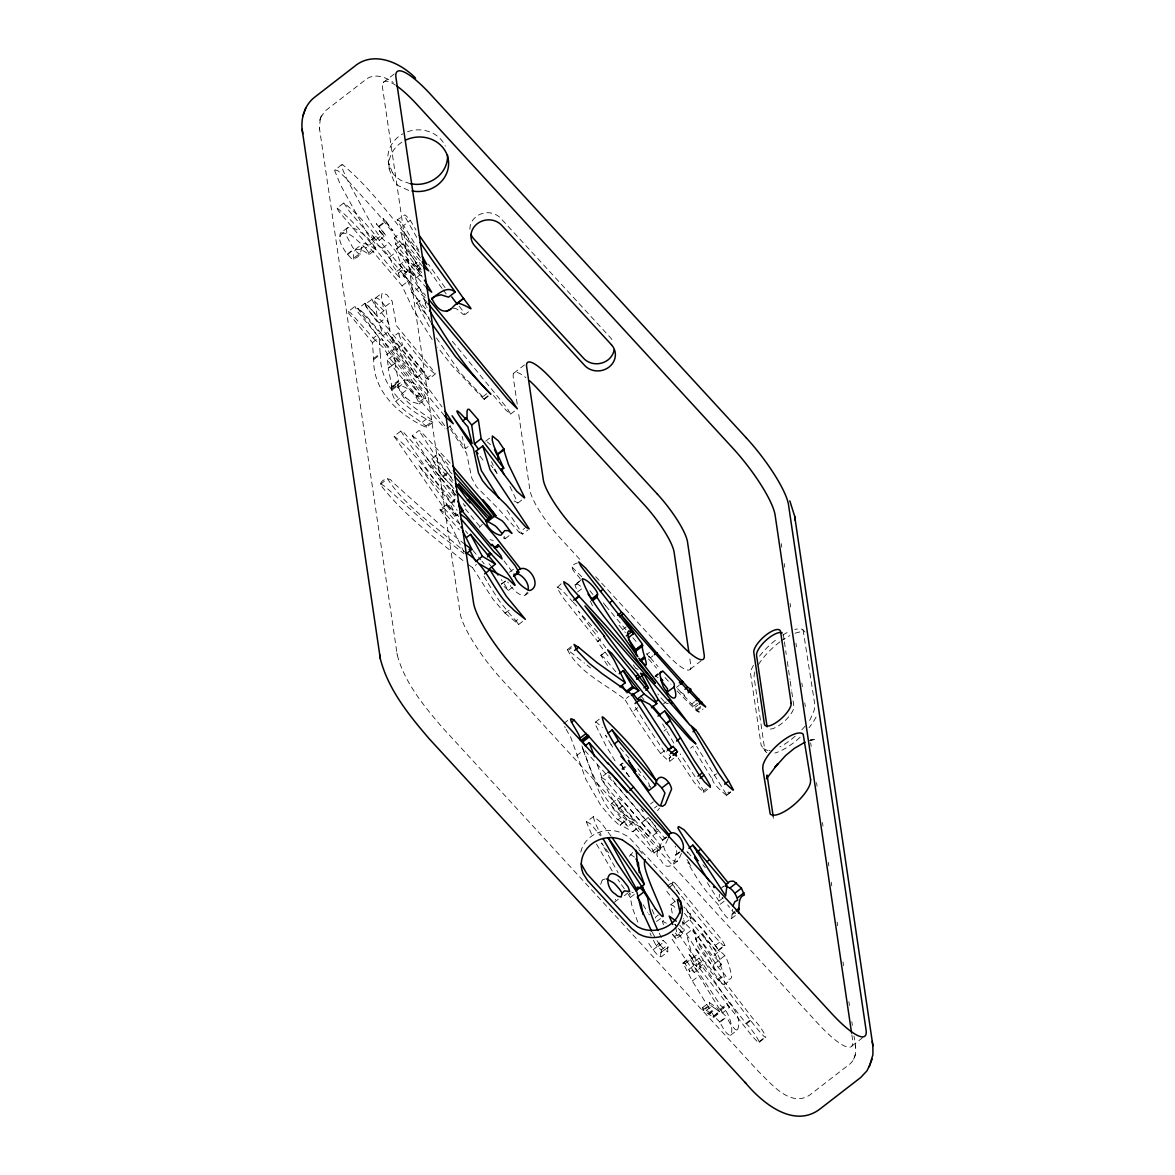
<?xml version="1.0" encoding="UTF-8"?>
<svg xmlns="http://www.w3.org/2000/svg" width="1175" height="1175" viewBox="0 0 1175 1175"><rect width="100%" height="100%" fill="white"/><g stroke="black" fill="none" stroke-linecap="round" stroke-linejoin="round"><path stroke-width="0.75" stroke-dasharray="5 3.75" d="M724.138 901.21L718.777 905.352L718.924 906.542A5.816 1.278 52.3 0 0 719.526 907.834L725.621 916.103A8.049 1.762 52.3 0 0 727.575 917.91L730.057 919.114L731.731 918.233L732.451 909.215M722.963 897.994L718.938 901.107L719.423 894.234M661.334 952.734L661.246 949.987L656.34 945.493L663.023 940.323L667.943 944.817L668.017 947.564L660.938 952.323L668.017 947.564M405.757 397.738L411.323 401.718L419.167 403.965C416.611 394.756 407.461 386.281 397.488 385.003L397.884 387.662L405.404 397.385M419.167 403.965L425.864 398.78C423.94 390.79 416.376 383.535 408.357 380.759A128.325 28.068 52.3 0 0 405.551 380.054L404.185 379.819L397.488 385.003M630.138 893.25L630.167 895.071L629.33 893.382M375.706 249.511C352.691 233.032 369.141 256.591 352.25 258.985A7.535 1.645 52.3 0 1 350.811 257.883L347.33 254.094A5.86 1.278 52.3 0 1 345.876 252.346C341.734 245.986 333.92 234.78 346.743 231.622A38.76 8.475 52.3 0 1 346.978 228.347L349.548 227.127L353.616 228.347A44.753 9.797 52.3 0 1 360.887 232.356L368.656 238.922L375.412 247.543L375.706 249.511L369.009 254.696C360.798 247.984 351.604 245.722 353.866 259.264M615.406 900.138L615.494 899.272M387.265 360.108L388.617 368.172L395.314 363.002L393.963 354.923L387.265 360.108L427.92 409.546L444.855 428.258M660.938 952.323L660.629 954.629C662.289 963.265 647.645 942.864 647.131 940.367M667.635 947.138L667.811 951.75L661.114 956.935M600.675 884.393L601.923 880.707L605.477 877.696M426.231 427.392L426.026 426.055C413.35 415.245 391.76 406.638 391.51 387.691L391.275 386.178L397.972 380.994L398.207 382.521C398.457 401.453 420.048 410.06 432.723 420.885L432.929 422.207L426.231 427.392C399.471 415.23 373.209 391.965 373.694 360.064L372.416 342.615L348.578 313.123L348.226 311.61L354.923 306.425L360.989 311.199L379.936 333.01L390.688 343.276L394.227 348.99L386.781 354.63L422.647 398.369L357.949 308.717L364.882 303.326L366.071 303.84L389.865 330.513L383.168 335.697L364.5 313.828L358.184 308.511M373.474 358.61L380.171 353.425L379.114 337.445L357.905 312.124L354.923 306.425M580.788 580.2L574.913 584.68L577.792 584.239L581.625 586.986M320.349 118.425L319.409 127.943L397.238 654.93C404.67 682.807 423.911 705.867 442.255 727.413L758.404 1071.38C770.829 1083.277 790.393 1108.084 809.781 1094.997L849.966 1063.933C858.102 1057.162 855.738 1045.118 853.975 1036.159M629.389 856.296L632.987 852.227M428.552 379.261L424.058 372.167L389.689 330.762L385.473 306.44L380.171 299.875L376.323 297.76L375.016 298.744L374.722 301.652L377.19 315.957L383.887 310.773L381.42 296.467L382.242 292.839L386.869 294.69L392.171 301.255L396.386 325.578L434.956 372.695L435.249 374.076L428.552 379.261L426.466 378.585L423.573 375.412L391.774 338.033L398.472 332.848C411.03 345.861 421.149 363.237 435.249 374.076M571.358 646.529L567.334 649.643L584.504 663.155M679.547 852.022L675.537 855.136C676.536 865.476 665.726 871.38 661.217 860.438C646.426 850.7 676.58 839.552 656.972 851.332M681.456 853.3L678.445 860.35L671.072 866.195M677.006 690.871L696.261 710.655L699.037 712.109L703.047 709.01M663.567 846.206C664.977 851.978 670.528 863.184 677.769 861.025M693.059 928.823L698.214 947.476L752.632 1018.196C762.325 1027.244 776.146 1052.58 753.704 1024.497L705.646 962.296L699.081 958.11L692.398 963.294L698.949 967.48L747.006 1029.682C769.449 1057.764 755.628 1032.428 745.934 1023.366L691.517 952.661L686.362 934.007L693.059 928.823L717.91 967.04L725.122 974.942C728.617 982.976 734.125 978.569 730.542 971.563C729.22 964.602 723.08 942.453 713.21 956.935L697.054 935.212L684.849 923.168L683.835 920.04M607.519 665.432L600.895 655.4L604.905 651.919M658.308 674.142L654.974 676.359M650.098 787.676L650.553 786.383M320.687 117.588L325.034 111.067L365.219 80.003C373.43 72.777 385.473 76.669 393.272 82.514M853.638 1059.292L854.313 1057.412M854.651 1056.575L855.312 1054.739M319.688 120.261L321.363 115.708M666.739 837.232L662.715 840.331L657.53 851.713M566.071 729.132L570.874 737.694L585.811 779.245L600.866 805.565L611.132 817.624L619.24 825.188L627.2 819.592L639.611 826.568L632.914 831.753L620.194 824.777M620.121 825.335L626.892 819.592M667.943 838.891L664.227 846.543M380.171 353.425L380.392 354.894C379.892 386.781 406.168 410.046 432.929 422.207M580.318 579.069C577.659 573.782 565.263 566.835 577.395 562.913M341.661 164.603L334.64 170.478L340.353 184.622L367.114 233.384L375.236 243.695L382.36 248.204L389.557 257.105L393.434 266.652L398.428 273.129L399.603 277.491L406.3 272.321L405.111 267.944L400.117 261.482L396.254 251.92L389.057 243.019L385.092 241.198L378.232 234.486L371.932 225.203L347.036 179.437L341.367 166.512L342.351 164.456C372.005 189.19 395.006 221.987 419.196 252.023M453.491 308.54C457.281 306.322 464.448 318.308 464.272 313.226A5.229 1.146 52.3 0 0 463.449 311.698L459.028 306.014M453.888 488.58L403.936 432.679L401.101 430.902L394.066 436.219L443.783 507.718L452.86 518.19L459.924 523.977M400.763 431.034L433.883 479.312L457.031 510.303M527.502 592.112L524.608 595.534L519.776 594.374A31.593 6.918 52.3 0 1 514.856 590.863L511.654 587.368M561.136 583.784L556.994 587.897L563.413 598.192L597.957 641.682L601.982 638.568M654.049 852.977C646.896 836.057 628.977 824.204 618.696 809.032L611.955 803.406A7.564 1.66 52.3 0 0 611.367 803.538L611.646 805.712A7.388 1.616 52.3 0 0 612.968 808.283L628.023 826.231L634.72 821.061L619.666 803.098A7.388 1.616 52.3 0 1 618.329 800.527L618.138 799.94A15.774 3.452 52.3 0 1 617.962 798.824L618.065 798.368A7.564 1.66 52.3 0 1 618.637 798.222L624.116 802.481L648.365 830.182L658.911 843.268L660.747 847.792L654.049 852.977L652.184 852.433L632.826 831.577L639.523 826.407L658.235 846.881L660.747 847.792M659.498 808.165L657.486 810.735M753.41 665.212L751.045 670.073L750.59 673.877L761.15 745.317L765.41 751.251M737.577 1029.814C741.748 1018.666 734.184 1008.532 727.413 1000.424L699.081 958.11M675.537 855.136L676.785 853.138L676.609 849.055M383.887 310.773L372.504 299.037L365.028 304.31L368.759 310.582L379.173 322.993L383.168 335.697M371.843 298.949C375.75 310.244 390.012 316.912 389.865 330.513M514.195 500.961L517.867 502.973L509.245 485.099M599.265 719.144L595.093 722.463L595.681 725.137L605.801 745.493L615.157 761.047M455.166 499.199L450.348 503.297A15.613 3.422 52.3 0 0 450.422 504.501L456.208 515.825L458.882 513.754M611.059 836.115L600.895 822.382L593.625 816.493L586.398 821.913L592.92 837.467M593.272 816.522L594.991 822.779L601.203 835.263M482.382 524.241L479.473 527.384M686.362 934.007L711.213 972.21L718.439 980.126C730.997 997.017 721.729 957.654 713.21 956.935M684.511 913.313L704.045 937.503L715.883 950.105A8.724 1.909 52.3 0 0 717 950.81L718.248 950.076L715.428 945.42L683.938 906.953M718.204 950.869L725.034 945.537L722.126 940.235L677.476 885.847M503.179 537.621L504.06 538.356A4.744 1.043 52.3 0 0 504.942 538.782L505.25 538.605A4.039 0.881 52.3 0 0 504.795 537.518L503.869 536.02M347.55 227.627L340.53 233.12A38.848 8.504 52.3 0 0 340.03 236.792L339.883 236.689M464.815 544.26L440.581 525.166L392.23 481.765C389.454 475.155 376.778 481.662 381.89 486.612C405.316 516.222 436.366 539.178 465.623 562.693M387.353 478.519C406.051 507.879 438.672 528.412 464.492 551.618M678.166 757.993L694.161 782.418L703.605 792.479L703.605 790.731L698.802 782.506L680.237 753.939M364.882 303.326L366.115 306.734L429.345 393.199L393.478 349.445L394.227 348.99M719.937 1022.191L713.827 1015.92L692.31 980.963L682.954 962.957L685.098 963.647L689.96 971.754L689.328 969.169A6.33 1.381 52.3 0 1 690.415 969.096L694.381 972.489L701.078 967.319L697.113 963.926A6.33 1.381 52.3 0 0 696.026 963.999L696.658 966.57L691.796 958.462L689.652 957.787L699.008 975.793L720.525 1010.735L726.635 1017.021L719.937 1022.191C736.563 1055.591 734.654 1014.157 720.716 1005.594L692.398 963.294M493.412 395.446L505.837 410.046L510.684 414.026L506.778 407.696L450.598 339.149M505.353 580.993L501.343 584.092L508.452 590.423L501.402 579.554M383.344 82.412L396.724 72.057M432.18 339.575L412.954 308.966L402.056 285.863L338.327 210.839L337.108 208.122L343.805 202.952C368.274 221.767 385.018 250.113 406.3 272.321M378.996 226.041L385.694 220.856L392.876 230.741L382.977 218.477L385.797 221.561L379.099 226.731L376.279 223.661L386.178 235.925L379.099 226.731M347.33 254.094L354.027 248.924A5.86 1.278 52.3 0 1 352.559 247.161L346.919 236.704L346.743 231.622M347.653 254.608L354.027 248.924M355.232 249.453L361.929 244.282M371.535 239.671L378.232 234.486M420.488 257.957A362.664 79.327 52.3 0 1 411.955 245.443L397.15 219.916L404.846 214.893A4.641 1.013 52.3 0 1 405.889 215.627A4.23 0.925 52.3 0 1 406.8 216.523L410.31 220.342L415.979 229.962M359.682 249.643L366.394 244.415M376.191 239.627L382.874 234.442L378.115 229.257L384.005 236.704L377.307 241.888L371.418 234.427L377.307 241.888M340.853 232.797L346.919 233.531A44.753 9.797 52.3 0 1 354.189 237.541L365.572 248.028L372.269 242.843M354.395 257.633L361.18 252.434M418.741 250.099L403.613 225.527L410.31 220.342M369.009 254.696L368.715 252.728L375.412 247.543M422.486 266.255L403.054 243.666L396.357 248.85L415.788 271.44L421.781 276.184L417.977 269.751L413.012 265.256L395.681 244.341L394.389 237.614L401.086 232.43L419.108 255.298M382.36 248.204L389.057 243.019M395.681 244.341L402.379 239.171L401.086 232.43M426.804 288.301L409.972 268.972L403.275 274.157L420.107 293.486L425.027 297.378L406.403 268.855L415.935 277.99L414.863 275.229L396.416 249.291L403.054 243.666M389.557 257.105L396.254 251.92M400.367 266.123L400.073 264.551L406.77 259.381L412.616 267.929A90.049 19.696 52.3 0 1 407.079 260.982M396.812 271.381L403.51 266.196M398.428 273.129L405.111 267.944M413.012 265.256L420.312 260.292M375.545 298.009L382.242 292.839M410.736 271.41L414.819 276.845L419.02 287.596L412.322 292.766L408.122 282.029L403.642 276.14L410.736 271.41L409.972 268.972M394.389 237.614L416.802 266.696L419.49 264.625M416.802 266.696L419.049 269.134L421.722 267.063M402.056 285.863L408.753 280.693L349.518 211.559L343.805 202.952M415.935 277.99L422.633 272.806M385.473 306.44L392.171 301.255M379.173 322.993L385.87 317.808M429.345 326.679L416.611 303.032L423.308 297.848L426.745 301.99M348.226 311.61L348.843 311.845A12.969 2.835 52.3 0 1 351.193 313.446L373.239 338.194L379.936 333.01M372.416 342.615L379.114 337.445M374.002 359.388L380.7 354.218M444.679 425.732L381.537 338.635L412.41 374.267L416.993 377.601L411.793 369.405L395.916 350.047L402.614 344.863L398.472 332.848M394.873 362.781L398.633 381.552L391.936 386.722L388.191 367.966L395.314 363.002M464.58 314.871L468.605 311.757M391.921 387.192L398.619 382.007M391.51 387.691L398.207 382.521M391.774 389.013L398.957 383.696M392.303 389.792L399.001 384.607M397.884 387.662L404.567 382.477L404.185 379.819M416.993 377.601L423.529 371.726L402.614 344.863M401.953 393.625L408.65 388.455L416.303 395.608L425.864 398.78M395.505 401.527L402.202 396.342M426.466 378.585L433.164 373.415M416.097 397.003L422.794 391.818M419.211 402.041L425.908 396.856M422.427 422.133L429.125 416.963M454.622 495.923L435.808 471.542L412.219 435.69L418.917 430.52L421.061 431.636L450.187 463.112M426.026 426.055L432.723 420.885M488.183 396.342L484.159 399.441L482.778 396.783L486.803 393.669M513.783 373.18L524.505 364.896M484.071 398.81L488.08 395.711M446.573 428.934L450.583 425.82M380.48 484.262L387.177 479.077M452.213 485.98L443.166 476.903L431.783 458.852L438.481 453.682L450.01 466.769M449.687 425.967L465.432 448.703L468.105 446.632M510.508 414.173L514.533 411.074M485.701 441.154L491.047 437.012M443.019 475.89L449.702 470.72L438.481 453.682M443.166 476.903L449.863 471.733L449.702 470.72M464.066 552.265L451.582 526.562L439.861 509.333L447.146 504.398L460.115 517.911M440.155 510.831L446.853 505.647L446.544 504.148M456.208 515.825L448.38 506.161L454.813 500.697A5.904 1.292 52.3 0 1 453.976 499.757L425.115 459.88L456.223 495.292M493.941 469.236L497.04 473.407L499.713 471.337M517.734 503.15L521.744 500.051M505.133 538.738L509.142 535.638M468.296 564.646L472.497 567.598L476.521 564.485M450.642 429.492L466.593 453.315L471.762 478.063L476.389 486.656L499.507 510.038L519.247 532.422L524.593 528.28M519.247 532.422L522.523 534.126L527.883 529.984M509.48 572.269L513.504 569.155M505.412 581.317L501.343 584.092M508.452 590.423L512.462 587.309M525.548 595.064L528.236 592.993M472.497 567.598L493.118 599.412L504.971 613.1L508.981 610.001M504.971 613.1L509.216 610.148M488.139 583.461L499.551 601.306L509.935 614.173L516.089 620.841L518.762 618.77M505.191 613.247L518.674 624.498L522.684 621.399M575.353 584.768L580.714 580.626M581.566 588.91L577.542 592.009L574.913 584.68M625.981 629.756L605.668 605.859L608.356 603.788M568.641 650.157L571.373 647.866M608.018 655.929L597.223 641.609L602.569 637.467M622.339 629.947L626.348 626.833M600.895 655.4L604.905 652.287M646.867 654.357L649.54 652.287M646.544 653.535L648.938 656.854L651.611 654.783M563.78 723.521L567.789 720.407M648.938 656.854L650.377 657.794L653.05 655.723M567.334 649.643C579.011 672.599 605.566 684.1 624.924 699.448L628.948 696.334M655.415 675.61L658.088 673.539M655.591 676.506L658.279 674.435M673.848 758.154L669.823 761.253L668.164 760.548L660.688 753.601L654.269 745.038L632.414 712.168L637.628 707.702M576.631 755.613L583.329 750.428L581.992 745.949M690.254 669.192L702.298 659.88M676.492 687.375L679.179 685.304M663.434 703.972L666.093 701.783M677.578 688.668L681.001 692.383L683.674 690.312M699.037 712.109L684.202 695.879L686.89 693.808M691.928 703.854L694.601 701.783M654.872 825.438L657.956 831.738L651.258 836.908L648.997 835.866A11.192 2.453 52.3 0 1 646.47 833.707L610.457 791.539L602.129 780.317A6.874 1.498 52.3 0 1 601.292 778.438L601.115 777.527L606.476 773.37M693.602 706.307L697.612 703.193M619.754 765.145L622.427 763.074M664.007 731.026L666.68 728.955M695.13 707.277L697.803 705.206M620.341 765.307L623.029 763.236M696.702 709.568L700.711 706.454M621.913 768.714L624.586 766.643M696.819 710.875L700.887 707.6M621.898 769.86L625.923 766.746M621.604 765.292A19.681 4.303 52.3 0 1 623.205 768.714L629.095 776.469L631.768 774.398M660.688 753.601L664.697 750.487M669.823 761.253L669.074 758.418L671.762 756.348M611.514 803.421L618.212 798.251M690.548 748.123L693.235 746.052M618.417 808.855L625.115 803.685M618.696 809.032L625.379 803.862M662.715 840.331L630.755 801.761L582.506 747.858C592.685 772.416 598.06 800.66 617.918 819.842L624.615 814.657L634.72 821.061M650.597 803.92L653.271 801.849M654.402 808.047L657.075 805.977M641.579 822.808L648.248 817.506L641.579 822.808L649.158 831.959L651.258 836.908M726.752 795.211A12.719 2.791 52.3 0 1 725.695 794.858C720.627 789.908 704.897 778.496 716.809 773.782M703.605 790.731L706.293 788.645M703.605 792.479L707.629 789.365M662.333 839.919L666.342 836.806M730.777 792.097L726.752 795.211L726.077 793.947L728.926 791.95M651.538 852.051L658.235 846.881M726.723 794.961L730.732 791.847M614.408 902.224L618.432 899.11M676.051 855.047L680.061 851.948M624.395 895.688L628.405 892.589M637.834 922.125L632.37 907.967L630.285 897.524L634.294 894.41M667.121 886.303L672.482 882.161M668.222 888.153L674.92 882.968L677.652 886.067M672.217 913.107L670.675 904.765L676.036 900.623M655.621 917.117L658.294 915.046M656.472 921.479L661.04 918.292M663.39 924.784L662.48 921.273L666.504 918.174M721.494 888.05L724.182 885.979M684.849 923.168L691.546 917.998L690.019 913.298L690.871 919.056L684.687 905.617M653.05 949.797L659.733 944.612L664.8 950.12L667.811 951.75M658.029 946.492L664.727 941.322M676.11 938.898L674.714 936.548L681.412 931.378L674.788 924.167L682.807 933.714L676.11 938.898L672.673 934.801M675.331 933.009L677.608 935.667L684.305 930.497L682.278 922.008M661.246 949.987L667.943 944.817M695.585 938.884L702.283 933.699C709.318 943.584 719.438 952.499 721.274 964.895L714.576 970.08L695.585 938.884C702.621 948.754 712.74 957.669 714.576 970.08M732.231 913.518L734.904 911.447M732.657 914.194L735.33 912.123M731.393 918.644L735.403 915.545M682.954 962.957L689.652 957.787M683.028 963.471L689.725 958.286M685.098 963.647L691.796 958.462M692.457 958.139L687.977 953.263L693.265 960.21L692.457 958.139L699.154 952.969L694.675 948.093L699.962 955.025L699.154 952.969M715.428 945.42L722.126 940.235M689.519 968.905L696.202 963.72M696.643 965.409L703.326 960.225M718.248 950.076L724.946 944.906M698.949 967.48L705.646 962.296M713.739 964.381L724.652 955.716M692.31 980.963L699.008 975.793M717.293 979.568L723.976 974.398M718.439 980.126L725.122 974.942M723.947 984.958L730.644 979.774M702.547 1007.636L709.245 1002.466L716.706 1007.607L720.26 1012.321L713.563 1017.506L702.9 1009.986L702.547 1007.636L706.293 1010.338A15.554 3.407 52.3 0 1 706.777 1010.588L710.008 1012.777L713.563 1017.506M702.9 1009.986L709.582 1004.801L709.245 1002.466M705.132 1009.061L711.83 1003.891M706.337 1010.353L713.166 1005.242M708.202 1013.482L714.899 1008.297L720.26 1012.321M708.819 1014.143L715.516 1008.973M720.407 1009.046L727.105 1003.861L729.381 1007.607L722.537 1012.894L720.407 1009.046L722.537 1012.894M720.598 1010.309L727.296 1005.124L727.105 1003.861M713.827 1015.92L720.525 1010.735M713.416 1016.493L720.113 1011.308M719.379 1021.956L726.077 1016.786M730.527 1035.293L737.21 1030.108L735.197 1029.418L730.336 1024.013L726.635 1017.021M745.934 1023.366L752.632 1018.196M746.624 1023.777L753.322 1018.607M759.3 1041.505L765.997 1036.335M759.226 1042.254L765.924 1037.07M851.934 1045.985L863.977 1036.658M450.686 502.562L418.418 465.065L448.38 506.161M729.352 1007.621L727.296 1005.124M668.281 703.487L667.194 703.605A10.707 2.35 52.3 0 1 665.902 702.914L664.815 702.092M655.635 676.212L658.088 677.652M602.79 879.767L605.184 878.929M427.01 301.872L425.086 303.356L425.952 305.779M386.781 354.63L387.53 354.174L383.344 347.624L373.239 338.194M724.887 945.684L723.697 945.625A8.724 1.909 52.3 0 1 722.581 944.935L710.743 932.318L675.566 888.917M595.255 722.258L595.475 722.155A9.635 2.1 52.3 0 1 596.562 722.419L602.408 727.531M722.919 886.684L724.123 886.229M626.818 820.15C604.405 803.7 592.435 776.029 583.329 750.428M394.066 436.219C417.052 453.712 433.751 481.662 454.637 502.283M360.549 254.094L358.948 253.8A7.535 1.645 52.3 0 1 357.508 252.713L354.351 249.423M479.694 526.312L464.052 507.336M808.855 740.823L814.216 739.413L810.309 739.736M670.675 904.765L673.334 905.778L676.962 909.479M630.314 854.298L634.456 857.133M810.412 740.412L811.543 740.133M334.963 169.787L338.224 170.948L344.672 176.984L377.939 213.865L412.513 257.207L420.107 269.633L419.049 269.134M669.074 758.418L670.734 756.862L666.445 751.618M557.126 586.898L561.782 589.923L572.592 601.629M811.602 740.03L814.76 739.53M365.161 304.119L368.686 306.264L377.19 315.957M768.876 750.575L770.036 750.472M586.589 821.707L591.172 824.277L600.396 835.866M397.15 219.916L398.78 220.459A4.23 0.925 52.3 0 1 400.117 221.708L403.613 225.527M601.115 777.527L605.081 779.524A6.139 1.351 52.3 0 1 606.153 780.597L641.55 822.676M380.656 483.689L385.532 486.935L433.883 530.336L464.022 553.719M597.223 641.609L597.957 641.682M662.48 921.273L666.372 923.227M493.28 540.5L490.107 539.589M767.76 750.561L762.59 748.313M657.956 831.738L656.472 831.18M600.895 655.033L604.934 658.411L616.258 672.379M572.034 567.055L582.11 577.175M691.737 918.042L703.752 930.042L719.908 951.765M412.219 435.69L418.168 439.979L452.537 478.651M337.108 208.122C361.577 226.951 378.321 255.298 399.603 277.491M410.383 183.77L401.204 180.553L397.253 177.895A28.846 26.966 -48.3 0 1 392.435 172.652M408.636 190.409L398.398 185.723A23.456 19.887 84.6 0 1 393.698 180.656L389.248 169.317L387.897 155.849A29.933 27.216 -8.4 0 1 402.922 133.774M648.644 786.031L649.76 786.339L648.629 783.02L636.821 767.363M666.768 837.481L664.551 838.142L651.479 821.501M423.69 372.416L419.108 369.082L388.235 333.465L442.02 406.961M631.739 892.133L633.354 892.824M439.861 509.333L444.356 512.682L459.366 529.94M590.408 601.174L593.258 607.49M726.077 793.947L696.658 746.331M735.623 913.592L733.523 912.108A8.019 1.748 52.3 0 1 732.304 910.919L727.648 904.941M617.918 819.842L628.023 826.231M674.92 882.968L673.143 882.072A10.267 2.247 52.3 0 0 672.306 882.41L673.495 885.965A5.831 1.278 52.3 0 0 674.421 887.404L675.17 888.403M681.001 692.383L683.967 694.293L684.202 695.879M421.766 272.497L413.101 263.67L422.324 276.962M718.777 905.352L706.777 891.781A38.702 8.46 52.3 0 1 696.804 877.857L688.036 863.346L687.889 862.406L691.341 866.166L686.758 859.16M714.899 1008.297L709.582 1004.801M656.061 830.931L642.593 816.698L609.796 776.778M636.674 668.531L638.128 669.647M805.037 632.033L802.07 629.139L796.87 629.051A34.692 12.293 -42.6 0 0 794.77 629.492M586.927 665.065L590.555 667.943M487.302 441.888L490.518 444.782M638.936 849.701L644.37 856.237M449.863 471.733L452.037 473.863M722.14 897.377L723.08 898.302M484.159 399.441L451.729 365.263L437.57 347.213M405.067 397.018L406.109 398.09M419.02 287.596L418.432 286.95L425.6 295.483M412.322 292.766L411.735 292.134L425.952 309.26M482.778 396.783L459.763 372.167L436.468 337.915M579.73 559.3L560.02 537.856A43.372 9.488 52.3 0 1 529.925 490.137L518.278 411.294M595.74 576.734L665.961 653.138A43.372 9.488 52.3 0 0 690.783 665.138L689.461 656.179M573.268 602.305L576.763 606.124M664.198 701.563L659.807 696.628A9.444 2.071 52.3 0 1 659.454 696.202M607.064 736.96L605.404 735.153L611.103 744.73M672.511 934.154L674.714 936.548M597.634 632.223L578.247 611.088L605.757 647.689M648.512 658.94L656.561 668.149M664.991 677.505L670.998 684.188M444.458 415.715L393.963 354.923M431.783 458.852L454.328 484.541M650.01 819.562L650.656 820.297M650.377 657.794L658.103 666.607M619.005 625.247L625.335 632.547M632.826 637.687L638.524 644.282M651.347 821.09L652.154 822.03M453.491 490.856L452.199 489.343L453.77 492.971M679.738 925.18L684.305 930.497M702.885 864.829L705.338 867.693M690.9 855.797L686.156 850.318L687.816 852.947M419.71 260.086L402.379 239.171M620.165 747.785L629.139 758.33M640.713 695.864L643.973 699.698M640.962 808.87L643.18 811.499M472.908 550.385L480.825 559.829M481.956 561.165L484.218 563.868M642.417 810.486L643.048 811.249M416.611 303.032L429.228 318.234M648.394 817.741L650.377 820.15M465.506 530.85L467.723 533.538M589.894 590.805L592.993 594.565M673.848 743.129L662.582 723.932M488.962 563.662L490.915 566.042M603.333 602.878L605.668 605.859M638.642 773.752L640.243 775.75M675.317 901.945L667.723 892.574A5.831 1.278 52.3 0 1 666.798 891.149L665.579 888.52M612.66 747.065L611.044 744.539M453.036 480.56L439.068 461.423L418.917 430.52M503.987 560.872L511.874 571.314M479.973 456.135L483.968 461.32M455.268 495.042L454.02 493.353M490.842 465.138L492.898 467.841M442.108 288.448L439.949 285.54A362.664 79.327 52.3 0 1 430.109 271.733M443.181 289.902L446.412 294.264M803.068 629.829L814.716 703.898L814.187 710.317L810.221 719.394A34.692 12.293 -42.6 0 1 808.429 721.964M633.296 664.903L637.232 670.249M648.717 913.886L649.393 914.811M624.307 888.755L620.518 883.336M445.075 287.655L428.478 264.302M463.288 503.605L465.241 506.308L465.124 505.485M603.612 845.897L601.512 842.989L618.138 872.849M403.113 244.106L421.561 270.059M624.615 814.657C610.163 800.66 602.966 781.287 596.636 762.634M516.089 620.841L518.674 624.498M657.045 940.72L659.733 944.612M664.712 752.118L648.145 727.648M400.073 264.551L405.918 273.099A90.049 19.696 52.3 0 1 400.381 266.167M632.282 711.844L624.924 699.448M404.567 382.477L408.65 388.455M701.078 967.319L677.667 932.318M694.381 972.489L670.969 937.503M507.012 510.2L522.523 534.126M617.903 879.458L619.651 882.043M365.572 248.028L368.715 252.728M621.634 765.307L629.095 776.469M612.263 871.013L596.254 843.665M416.772 237.423L403.847 214.746M628.302 894.395L630.285 897.524M426.496 306.719L427.142 307.688M707.277 882.689L718.938 901.107M647.293 726.356L633.648 704.589M446.853 505.647L457.486 520.026A18.257 3.995 52.3 0 1 459.381 523.492L459.748 524.241M507.732 582.007L508.32 582.932M431.019 322.435L416.846 298.744L408.753 280.693M721.274 964.895L702.283 933.699M675.052 846.088L675.728 847.175M392.435 172.652L388.103 161.621M643.077 904.706L647.645 912.255M711.448 777.923L693.279 747.726M682.807 933.714L681.412 931.378M608.826 775.133L609.267 775.911M654.681 936.681L651.552 931.129M484.041 576.367L487.317 582.139M564.602 726.547L565.248 727.722M679.502 894.557L674.803 887.14L630.872 839.347L627.597 836.365L619.607 832.135A28.626 26.026 -8.4 0 0 580.509 853.623M497.04 473.407L491.458 461.672M382.874 234.442L384.005 236.704M659.175 933.112L661.452 937.753M662.964 940.852L663.023 940.323M653.462 940.279L656.472 946.448L656.34 945.493M426.011 303.693L423.308 297.848M649.966 932.965L651.2 935.652M682.778 921.391L684.188 924.24L683.336 918.468M652.052 909.538L655.753 918.057M391.774 338.033L395.916 350.047M403.275 274.157L404.038 276.58M465.432 448.703L462.083 436.395M773.209 817.536L773.488 818.329M407.035 260.85L406.77 259.381M675.537 926.987L677.608 935.667M855.312 1045.221L855.591 1047.057M319.409 127.943L319.688 129.779M396.959 653.094L397.238 654.93M781.257 543.628L781.786 547.256M784.18 563.53L784.724 567.173M790.07 603.363L790.613 607.02M795.945 643.21L796.488 646.852M801.835 683.042L802.378 686.685M804.772 702.958L805.316 706.616M810.647 742.806L811.205 746.448M816.537 782.638L817.08 786.281M822.427 822.485L822.97 826.128M828.302 862.318L828.845 865.96M831.239 882.234L831.783 885.891M837.129 922.081L837.672 925.724M843.004 961.914L843.562 965.556M848.893 1001.761L849.437 1005.403M851.831 1021.677L852.374 1025.32M851.86 1034.867L852.668 1040.301A60.718 13.277 52.3 0 1 817.932 1023.498L502.268 680.061A60.718 13.277 52.3 0 1 460.145 613.247L382.595 88.096A60.718 13.277 52.3 0 1 395.446 85.099M783.343 634.72L784.136 640.067M784.401 641.858L785.443 649.011M785.708 650.788L786.237 654.357M787.294 661.51L789.938 679.37M790.202 681.162L791.509 690.092M791.774 691.869L792.831 699.022M793.096 700.799L793.889 706.16A17.346 6.139 -42.6 0 1 783.74 721.861A17.346 6.139 -42.6 0 1 768.171 728.632M517.22 404.127L513.255 377.248A43.372 9.488 52.3 0 1 525.901 377.63M389.175 168.892L388.954 163.002A29.933 27.216 -8.4 0 1 402.54 141.764M407.534 131.732A29.933 27.216 -8.4 0 1 445.325 146.067M759.52 656.164A34.692 12.293 -42.6 0 1 778.291 638.084M782.712 635.087A34.692 12.293 -42.6 0 1 789.747 631.298M805.154 726.106A34.692 12.293 -42.6 0 1 801.423 730.248M795.225 736.167A34.692 12.293 -42.6 0 1 779.906 746.889M469.897 229.36A17.346 15.774 -8.4 0 1 481.177 213.85A17.346 15.774 -8.4 0 1 500.609 218.168L610.398 337.622A17.346 15.774 -8.4 0 1 613.247 342.057M754.908 671.968A34.707 12.293 -42.6 0 0 754.144 677.725L764.69 749.18A34.707 12.293 -42.6 0 0 766.834 752.69M758.492 664.58A34.707 12.293 -42.6 0 1 779.921 641.888M781.037 641.065A34.707 12.293 -42.6 0 1 789.747 635.616M795.093 633.237A34.707 12.293 -42.6 0 1 803.48 632.003M816.038 717.044A34.707 12.293 -42.6 0 1 809.032 727.707M800.102 737.239A34.707 12.293 -42.6 0 1 774.883 753.013M605.698 848.805A280.957 61.453 52.3 0 1 609.825 854.607M658.499 694.91A9.444 2.071 52.3 0 1 657.897 694.058M510.934 586.501A9.356 2.042 52.3 0 1 510.229 585.62"/><path stroke-width="1.5" d="M738.429 913.048L738.928 908.334C739.266 903.766 738.767 896.525 744.392 894.968L741.425 888.183L734.213 881.573A32.929 7.212 52.3 0 0 732.759 881.103L729.616 881.5L725.518 884.937M667.385 750.047L673.143 746.433L677.432 751.692L673.099 755.319M582.8 578.82C588.66 579.877 598.31 591.774 597.546 594.388L597.37 595.696M528.221 589.909C529.293 582.756 522.86 575.442 516.486 573.209M582.124 579.158C591.715 608.18 621.399 634.412 637.878 661.04L655.4 683.218L605.918 625.629L568.48 584.739L563.824 581.713L564.162 583.857L570.11 593.008L604.655 636.498L603.921 636.439L609.091 643.65L653.932 698.361L656.81 703.59L651.464 707.732M415.509 78.064C400.278 62.525 373.591 50.29 354.453 66.432L314.268 97.51C304.898 104.957 300.903 117.617 302.122 129.309L380.318 658.734C388.176 689.49 408.944 715.105 429.183 738.752L745.993 1083.438C762.942 1103.604 794.52 1129.16 820.547 1108.568L860.732 1077.49L867.047 1070.733L870.528 1063.375M636.218 850.377L637.467 864.815L644.355 884.393L640.346 887.507M869.309 1066.68L872.922 1054.636L872.878 1045.691L794.682 516.266L789.82 500.858M660.791 805.081L664.977 793.052L661.848 787.94L656.399 782.579M681.955 851.155C687.61 845.163 675.625 826.348 668.575 835.028M733.024 905.749L734.889 901.695L737.694 900.153C736.27 894.307 731.863 887.507 725.474 886.185M302.915 115.899L304.09 112.697M304.472 111.625L305.691 108.32M870.91 1062.303L872.085 1059.101M668.428 837.643L669.412 835.161L662.157 826.01L608.077 763.045L608.209 763.941L589.204 742.688L585.194 745.787M642.975 645.677L636.277 650.847L635.646 649.966L642.343 644.781C640.727 651.156 654.167 677.006 639.009 658.397L690.151 725.416L584.944 605.903L624.733 658.778L638.245 674.582L639.802 676.873L636.556 678.974M633.913 771.564L648.864 790.555L655.562 785.37C657.53 769.772 669.882 779.936 671.601 789.013L665.226 804.493L662.45 806.344L659.146 805.448L654.607 800.807L631.416 768.23L625.1 761.003C618.358 749.107 605.008 732.069 602.173 716.97A9.635 2.1 52.3 0 1 603.26 717.249C622.97 736.284 643.077 757.434 656.458 781.155L612.102 729.983L608.092 733.082M486.053 520.892L491.738 516.119L453.359 470.587M455.9 486.758L458.882 484.159L486.406 514.43A22.031 4.817 52.3 0 0 487.933 515.913L488.418 516.368A20.724 4.538 52.3 0 0 489.828 517.602L485.995 521.729M494.469 449.54L497.128 455.21L504.163 449.482L498.303 440.816L492.398 435.984L492.237 440.184L493.897 446.118L503.737 468.238L501.064 470.308M494.22 547.8L498.244 544.701L515.179 565.674L518.807 572.122L516.662 574.457L513.872 574.149C515.737 581.082 521.744 586.795 528.104 589.982A37.424 8.181 52.3 0 0 530.116 590.467C543.584 585.356 526.092 558.962 516.53 572.019M498.244 544.701C499.39 549.562 492.942 547.007 491.972 544.26L500.903 555.613L502.077 559.021L494.087 551.986L466.622 518.807L462.73 515.81A13.747 3.011 52.3 0 1 460.262 513.71M490.269 517.984C480.076 522.699 494.367 535.007 500.932 535.227L504.736 530.601L508.173 530.615L511.947 533.435L504.075 522.802A14.834 3.246 52.3 0 0 502.019 520.731L494.44 516.28L482.411 500.506L452.742 466.049M431.724 299.023L434.809 296.702M597.282 595.857L591.422 599.984M420.033 242.314L430.696 257.839A268.135 58.647 52.3 0 0 437.599 267.68L455.254 291.988L448.556 297.172L441.022 294.822L435.514 296.129M455.254 291.988C446.236 285.202 438.892 294.205 431.783 298.186C434.221 303.914 439.729 312.829 447.058 310.802C452.008 310.611 453.653 303.738 458.617 303.267C471.278 306.807 476.345 315.811 463.538 298.421L456.84 303.591L457.428 304.237M463.538 298.421L456.855 303.723L451.729 296.878M462.788 420.944L465.462 418.873L467.077 419.416L467.033 411.015L467.797 409.326L469.207 409.355L478.357 419.886L481.148 438.701L503.737 468.238M478.533 449.144L474.45 443.886L471.674 425.056L478.357 419.886M474.45 443.886L481.148 438.701M498.861 498.082L481.353 470.632L476.095 451.156L482.793 445.971L516.794 491.326L524.432 497.98A5.963 1.307 52.3 0 0 524.564 497.436L508.408 464.36L503.825 450.04M497.377 454.093L504.075 448.909M456.208 486.23L458.882 484.159M467.312 500.491L469.985 498.42L488.683 519.644M460.218 512.711L462.906 510.64L457.663 501.211M489.05 518.19L491.738 516.119M466.519 537.518L470.543 534.405L495.453 564.088L488.756 569.258L479.092 563.692M487.008 520.393L487.757 521.465L494.44 516.28M466.504 553.498L471.865 549.357L462.363 530.189M475.684 561.503L482.382 556.333L495.453 564.088M487.331 554.923L490.019 552.852C499.111 562.428 509.083 573.635 515.149 585.238A5.478 1.204 52.3 0 1 514.209 584.856L508.041 578.923L489.916 569.743L484.57 573.885M487.552 556.877L491.561 553.763M513.49 576.308L518.836 572.166M573.62 600.146L578.981 596.004M575.265 599.558L579.29 596.445M600.425 591.495L602.966 589.204L585.649 568.098L578.746 561.885L581.199 566.6L633.516 633.692L628.155 637.834M592.185 598.53L597.546 594.388M592.964 600.337L596.988 597.238L596.783 595.842M609.693 602.746L612.366 600.675L603.098 589.424M617.58 615.377L621.604 612.263L623.352 613.644L655.635 651.684L687.683 687.199L690.665 689.108L690.9 690.694L705.734 706.939L700.917 703.722L683.718 685.701L621.325 615.039L642.519 644.311L635.646 649.966M574.604 650.436L578.629 647.337L597.252 662.759L625.306 682.748L619.945 686.89M619.342 616.758L623.352 613.644M626.246 635.954L631.607 631.812L633.516 633.692M619.21 673.745L623.235 670.646L638.818 690.694L631.416 695.527M640.125 660.056L644.15 656.957M640.86 661.114L644.869 658.015M654.402 654.681L657.075 652.61M571.432 722.199L574.105 720.128L587.485 735.433L580.788 740.617L579.583 738.561L586.281 733.376M635.572 676.653L638.245 674.582M637.129 678.944L639.802 676.873M641.433 676.492L644.106 674.421L658.397 699.757L695.908 743.966L690.151 739.31L664.697 710.919L658.015 716.104M625.878 691.634L632.576 686.45L623.235 670.646M626.936 692.765L633.619 687.595L638.803 690.709M659.616 673.393L662.95 671.131L672.276 680.736A10.252 2.247 52.3 0 1 673.143 681.955L673.716 682.851A3.701 0.808 52.3 0 1 674.2 683.674L674.435 686.788L667.209 692.075L667.752 694.028M643.856 687.904L646.808 686.082L648.468 688.051L645.795 690.122M587.485 735.433L587.353 734.551L588.719 736.035L582.022 741.205L586.193 746.125M632.914 693.47L637.349 699.11L644.047 693.926L656.81 703.59M582.55 742.057L589.248 736.872L588.719 736.035M634.985 703.546L640.346 699.404L649.848 704.413L669.368 726.884L697.935 773.121L704.442 781.83L710.302 787.294L710.302 785.546L705.499 777.336L693.955 760.284L670.014 720.319L666.005 723.433M679.312 682.748L681.985 680.678M655.709 701.827L658.397 699.757M680.252 684.144L682.925 682.073M680.516 684.276L683.189 682.205M614.466 743.878L618.476 740.764L612.102 729.983M685.01 689.27L687.683 687.199M687.992 691.179L690.665 689.108M688.227 692.765L690.9 690.694M695.938 700.741L698.626 698.67M666.445 723.712L670.47 720.598L664.697 710.919M699.154 704.178L701.827 702.107M676.536 741.058L680.545 737.959M667.782 750.575L673.143 746.433M693.015 731.805L695.688 729.734L698.479 733.743M670.514 753.542L675.86 749.4M673.407 754.791L677.432 751.692M629.727 790.467L633.545 787.03L589.248 736.872M661.848 787.94L668.546 782.77M697.994 776.146L702.018 773.047M700.021 778.32L704.045 775.221M724.593 784.21L728.617 781.096L698.493 733.758M688.844 848.247L692.853 845.133L726.987 885.362L725.636 895.923L692.853 845.133M636.028 890.753L640.052 887.639L643.944 891.884L647.645 897.935L649.687 909.156A117.838 25.777 52.3 0 0 654.372 922.61L657.897 930.482M643.944 891.884L637.247 897.068L640.962 903.12L642.989 914.341M697.01 852.507L700.755 848.967L684.085 829.829L678.915 826.642A13.498 2.952 52.3 0 0 678.21 826.936L678.092 827.185A15.407 3.363 52.3 0 0 678.063 828.316L698.038 860.981L694.587 857.221L703.502 872.672A38.702 8.46 52.3 0 0 709.597 881.544M706.895 861.716L709.582 859.645L701.034 849.393M729.851 888.065L736.549 882.88M734.727 893.352L741.425 888.183M737.371 897.935L744.054 892.75M736.24 910.405L738.928 908.334M736.666 911.08L739.354 909.009M446.471 311.404L450.642 309.069M805.037 742.174L794.344 748.343L785.458 755.672L774.824 767.539L777.923 763.559L766.526 778.746L767.099 775.103L773.223 816.537M486.391 521.127L469.706 500.917L470 502.959L455.357 483.439M636.277 650.847L635.675 654.563M607.813 772.342L608.914 772.504M411.984 191.04L416.435 191.496A29.933 27.216 -8.4 0 0 448.072 158.331A29.933 27.216 -8.4 0 0 405.478 140.163M410.383 183.77L415.377 184.343A29.933 27.216 -8.4 0 0 447.528 154.997M606.564 878.959L613.526 882.689A12.352 2.703 52.3 0 1 616.126 885.26L619.328 888.946A7.358 1.616 52.3 0 1 620.767 890.958L622.236 893.499M487.757 521.465L495.321 525.915A14.834 3.246 52.3 0 1 497.392 527.972L501.901 533.362M578.629 647.337L574.032 644.458L577.527 651.067L589.277 663.361L602.041 673.613L631.621 694.263L663.243 743.011L669.618 750.854L676.521 756.083L675.772 753.248M662.289 671.322C658.103 671.175 660.6 679.679 662.759 680.56L660.526 678.768L663.288 686.788A9.444 2.071 52.3 0 0 666.489 691.458C673.525 702.107 678.753 699.58 673.907 686.89M644.106 674.421L640.581 673.246L648.468 688.051M631.607 631.812L628.757 630.857L627.494 632.767C628.508 641.961 634.177 649.569 637.79 656.737L610.148 617.727L596.988 597.238M667.209 692.075L667.503 688.844L661.07 680.384M609.517 772.724L611.778 774.34A6.139 1.351 52.3 0 1 612.851 775.427L618.403 781.904M640.052 887.639L637.364 887.096L636.865 889.901L608.209 837.804L612.41 843.635A280.957 61.453 52.3 0 1 639.876 883.673L655.4 908.686M637.349 699.11L639.949 700.858M471.865 549.357L464.815 544.26M574.105 720.128C563.045 713.181 582.08 735.932 580.112 739.795M465.77 552.602C487.302 565.072 492.898 592.009 511.668 607.93L511.889 608.062A11.192 2.453 52.3 0 0 514.312 610.545L525.372 619.328L506.249 596.122L489.916 569.743M424.028 267.709L428.728 270.867L422.119 261.761M680.913 901.372L677.373 899.58L680.178 913.195M469.985 498.42L463.229 491.444A13.968 3.055 52.3 0 1 461.613 489.417L458.573 484.688M455.048 476.874L491.4 516.75M426.804 288.301L431.71 292.208L424.454 280.164M676.315 921.2L669.177 916.103L672.805 924.519M462.906 510.64L458.632 505.97M423.499 261.511L426.804 264.463L422.383 256.458M465.77 417.58L471.674 425.056M669.574 700.682L668.795 699.83M695.688 729.734L690.797 725.43L718.145 772.739L725.886 783.607L732.392 789.688A12.719 2.791 52.3 0 0 733.45 790.026L728.647 781.199M632.576 686.45L633.619 687.595M744.847 1082.19L745.993 1083.438M444.458 415.715L453.256 423.749L445.061 411.265M465.462 418.873C448.174 399.529 461.467 420.65 467.841 426.687L472.13 443.533L452.081 415.759L473.29 448.145L478.46 472.893L482.337 480.428L487.801 487.126L506.205 504.853L525.945 527.237L529.22 528.941L490.063 469.78L482.793 445.971M456.091 491.106L496.041 537.504L520.54 568.906M461.246 519.218L490.019 552.852M461.716 510.449L491.532 545.729M660.379 715.149L652.683 706.102M620.885 756.098L624.204 759.961M709.582 859.645L728.192 882.866M633.736 787.353L671.248 832.957M618.667 782.227L619.519 783.226M612.366 600.675L621.604 612.263M619.783 783.534L620.547 784.43M620.855 784.812L625.408 790.188M625.688 790.525L627.318 792.464M427.891 303.37L507.292 398.868L517.382 408.841L511.375 399.897L428.625 299.17M639.229 676.903L646.529 685.833M625.217 669.985L611.632 653.227L607.592 649.848L614.217 660.247L625.306 682.748M628.478 639.009L636.013 650.201M491.884 567.231L498.053 575.06M625.232 670L644.047 693.926M463.552 298.538L419.357 235.543M476.095 451.156L478.034 453.653M635.983 858.969L638.407 862.832L639.288 872.702M588.014 594.021L591.436 598.956M618.476 740.764L655.562 785.37M655.415 908.716C679.914 940.073 637.79 867.473 645.31 859.63M611.969 837.364L644.355 884.393M713.475 886.611L714.165 887.595M671.41 746.933L640.346 699.404M431.827 323.698L455.694 356.906L490.856 394.271C466.46 369.699 446.897 340.324 429.462 310.273M622.251 685.524L625.085 690.268M470.543 534.405L482.382 556.333M602.951 838.495L617.022 862.905L636.982 892.339L640.845 908.128L651.552 931.129M469.178 549.239L474.876 559.976M504.06 474.509L501.417 468.766M589.204 742.688L594.535 756.656M460.967 526.914L461.423 527.942M644.957 893.367L642.417 886.082M581.17 863.875L586.692 873.524L630.608 921.317L637.702 926.869L641.903 928.735A28.626 26.026 -8.4 0 0 681.28 902.958M498.288 459.513L497.745 456.561M794.682 516.266L795.328 520.54M872.232 1041.417L872.878 1045.691M302.122 129.309L302.768 133.583M379.672 654.46L380.318 658.734M851.596 1033.06L775.118 515.149A60.718 13.277 52.3 0 0 732.994 448.336L417.331 104.898A60.718 13.277 52.3 0 0 396.607 85.878M767.099 726.87L756.553 655.43A17.346 6.139 -42.6 0 1 766.702 639.729A17.346 6.139 -42.6 0 1 782.271 632.958M688.932 652.595L674.112 552.25A43.372 9.488 52.3 0 0 644.018 504.516L538.062 389.248A43.372 9.488 52.3 0 0 529.719 380.891M671.836 703.311L670.69 702.224M614.158 349.753A17.346 15.774 -8.4 0 1 601.688 363.075A17.346 15.774 -8.4 0 1 583.623 358.331L473.819 238.877A17.346 15.774 -8.4 0 1 470.984 234.427M810.618 779.627L810.383 782.961A26.893 9.518 -42.6 0 1 791.524 806.77A26.893 9.518 -42.6 0 1 770.212 814.025L762.722 768.509L763.001 765.219A26.893 9.518 -42.6 0 1 781.874 741.396A26.893 9.518 -42.6 0 1 803.171 734.155L810.618 779.627M622.207 893.088L621.105 897.039L617.991 896.29A11.016 2.409 52.3 0 1 615.45 894.116C604.596 888.344 604.493 864.462 620.224 877.505A12.352 2.703 52.3 0 1 622.823 880.075L628.096 886.802L629.741 891.546L624.498 890.826L622.207 893.088M622.398 839.949L620.664 839.288A28.626 26.026 -8.4 0 0 591.73 843.988A28.626 26.026 -8.4 0 0 581.801 869.338L583.064 873.451L587.75 880.736L631.665 928.514L638.759 934.037L642.96 935.888A28.626 26.026 -8.4 0 0 671.894 931.188A28.626 26.026 -8.4 0 0 681.823 905.822L678.548 897.832L675.86 894.337L631.944 846.558L622.398 839.949M488.154 505.735L496.026 515.898L482.661 499.772L488.154 505.735M746.389 437.981L430.726 94.543A60.718 13.277 52.3 0 0 395.99 77.741L473.54 602.878A60.718 13.277 52.3 0 0 515.663 669.706L831.327 1013.144A60.718 13.277 52.3 0 0 866.063 1029.946L788.513 504.795A60.718 13.277 52.3 0 0 746.389 437.981M611.455 344.76L501.666 225.306A17.346 15.774 -8.4 0 0 477.285 223.72A17.346 15.774 -8.4 0 0 474.876 246.016L584.68 365.484A17.346 15.774 -8.4 0 0 609.047 367.07A17.346 15.774 -8.4 0 0 611.455 344.76M657.413 494.161L551.457 378.893A43.372 9.488 52.3 0 0 526.65 366.894L543.32 479.782A43.372 9.488 52.3 0 0 573.4 527.502L679.356 642.784A43.372 9.488 52.3 0 0 704.178 654.783L687.507 541.895A43.372 9.488 52.3 0 0 657.413 494.161M635.793 771.299L629.859 763.5A19.226 4.201 52.3 0 0 628.375 760.24L635.793 771.299M791.142 703.179L780.597 631.724A17.346 6.139 -42.6 0 0 766.144 634.941A17.346 6.139 -42.6 0 0 753.807 652.448L764.367 723.888A17.346 6.139 -42.6 0 0 778.805 720.672A17.346 6.139 -42.6 0 0 791.142 703.179"/></g></svg>
